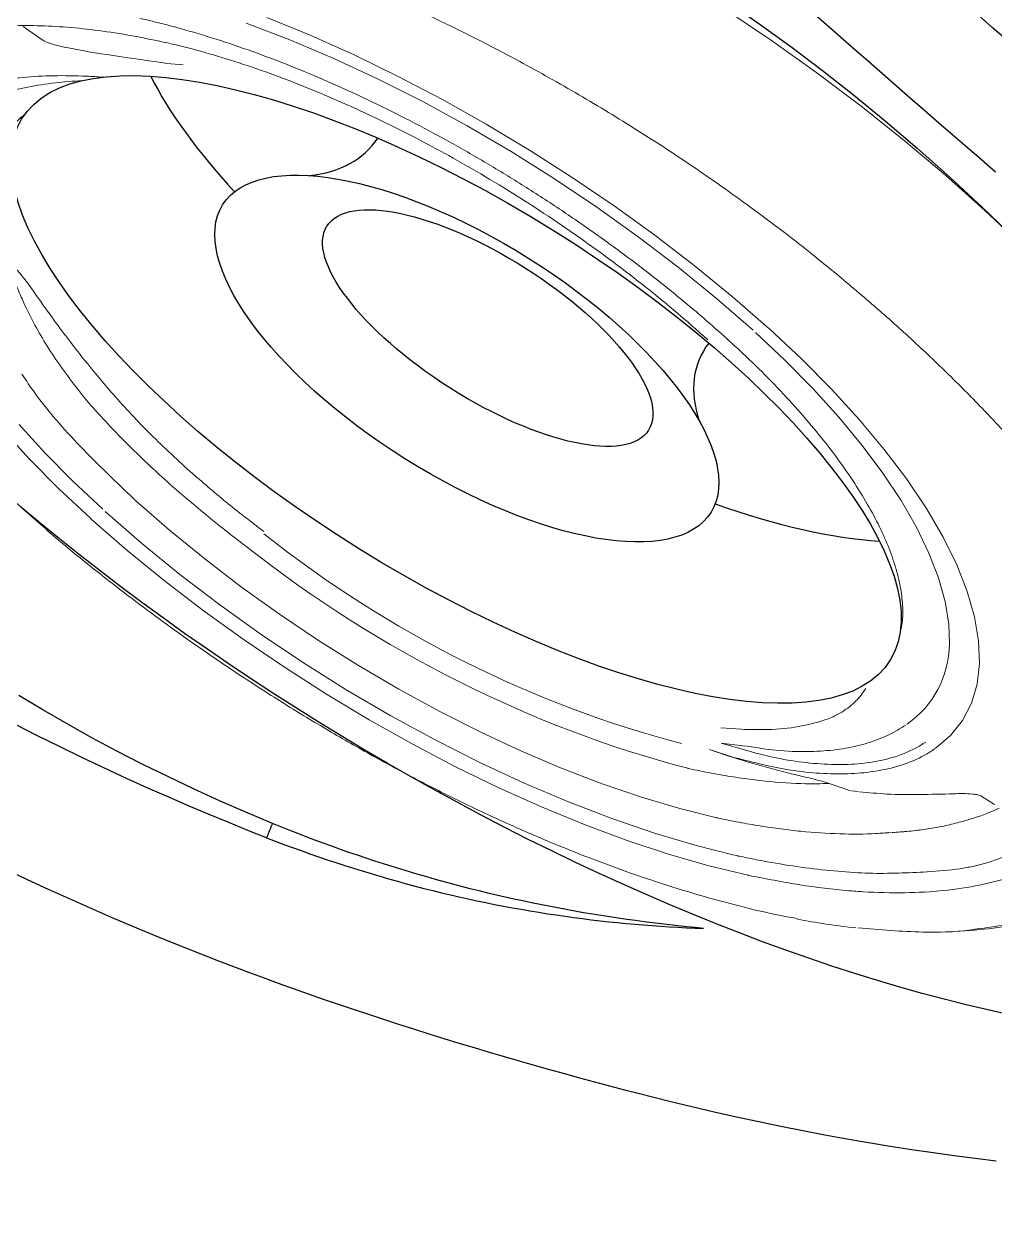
# Model space of a CAD drawing. Extents: x 938 to 1038, y 781 to 934.
# Drawn here: x 1014.868 to 1017.599, y 871.967 to 875.376 of the extents above; entities that cross this region are included whole.
import ezdxf

# ---------------------------------------------------------------- set-up
doc = ezdxf.new("R2010")
doc.units = 0
doc.header["$MEASUREMENT"] = 0
doc.linetypes.add('SLD-Solid', pattern=[0])
doc.layers.add('1', color=4, linetype='Continuous')
doc.layers.add('CL', color=8, linetype='Continuous')

# ---------------------------------------------------------------- blocks, each defined once
blk = doc.blocks.new('JET-HSS-Standard')
at = {"layer": '1', "color": 3, "linetype": 'SLD-Solid', "lineweight": 15}
for p, q in [((1.4788, 1.9223), (1.4794, 1.8797)), ((1.2201, 1.6987), (1.2739, 1.714)), ((1.2739, 1.714), (1.328, 1.7188)), ((1.328, 1.7188), (1.3821, 1.7129)), ((1.3821, 1.7129), (1.4358, 1.6966)), ((1.1149, 1.637), (1.167, 1.673)), ((1.167, 1.673), (1.2201, 1.6987)), ((1.0641, 1.591), (1.1149, 1.637)), ((1.0149, 1.5351), (1.0641, 1.591)), ((1.12, 1.5408), (1.1662, 1.5723)), ((1.6628, 1.5621), (1.6547, 1.5791)), ((0.9676, 1.4699), (1.0149, 1.5351)), ((1.0723, 1.4983), (1.12, 1.5408)), ((1.6645, 1.5601), (1.6797, 1.4977)), ((0.9226, 1.3956), (0.9676, 1.4699)), ((1.0262, 1.4468), (1.0723, 1.4983)), ((0.9818, 1.3863), (1.0262, 1.4468)), ((2.0563, 1.3372), (2.0197, 1.4445)), ((0.88, 1.3128), (0.9226, 1.3956)), ((0.9394, 1.3175), (0.9818, 1.3863)), ((1.9906, 1.3869), (1.994, 1.3774)), ((1.994, 1.3774), (2.0277, 1.2761)), ((2.0897, 1.2238), (2.0563, 1.3372)), ((0.8403, 1.2219), (0.88, 1.3128)), ((0.8994, 1.2406), (0.9394, 1.3175)), ((1.9304, 1.2834), (1.9299, 1.2849)), ((1.9646, 1.1815), (1.9304, 1.2834)), ((2.0277, 1.2761), (2.0613, 1.1587)), ((0.862, 1.1562), (0.8994, 1.2406)), ((1.7202, 1.2359), (1.7473, 1.1808)), ((0.8036, 1.1236), (0.8403, 1.2219)), ((1.7113, 1.1564), (1.6833, 1.2081)), ((1.7633, 1.2267), (1.7799, 1.1625)), ((2.1198, 1.1049), (2.0897, 1.2238)), ((1.9957, 1.0735), (1.9646, 1.1815)), ((0.1114, 1.1438), (0.084, 1.0007)), ((0.8273, 1.0647), (0.862, 1.1562)), ((2.0613, 1.1587), (2.0913, 1.0354)), ((0.7701, 1.0184), (0.8036, 1.1236)), ((2.1465, 0.9811), (2.1198, 1.1049)), ((0.7957, 0.9668), (0.8273, 1.0647)), ((2.0233, 0.9601), (1.9957, 1.0735)), ((2.0913, 1.0354), (2.1175, 0.9069)), ((0.084, 1.0007), (0.0602, 0.8537)), ((0.7401, 0.907), (0.7701, 1.0184)), ((0.7673, 0.8631), (0.7957, 0.9668)), ((2.0475, 0.8418), (2.0233, 0.9601)), ((2.1696, 0.8529), (2.1465, 0.9811)), ((0.7137, 0.79), (0.7401, 0.907)), ((2.1175, 0.9069), (2.1398, 0.774)), ((0.0602, 0.8537), (0.0403, 0.7032)), ((0.7423, 0.7541), (0.7673, 0.8631)), ((2.189, 0.721), (2.1696, 0.8529)), ((2.068, 0.7194), (2.0475, 0.8418)), ((0.6911, 0.6683), (0.7137, 0.79)), ((0.7208, 0.6406), (0.7423, 0.7541)), ((2.1398, 0.774), (2.158, 0.6373)), ((2.0847, 0.5936), (2.068, 0.7194)), ((2.2046, 0.5861), (2.189, 0.721)), ((0.0403, 0.7032), (0.0242, 0.5499)), ((0.6706, 0.5314), (0.6906, 0.6652)), ((0.6906, 0.6652), (0.6911, 0.6683)), ((0.6991, 0.497), (0.7193, 0.6319)), ((2.158, 0.6373), (2.172, 0.4976)), ((0.7792, 0.583), (0.7796, 0.5853)), ((2.0976, 0.465), (2.0847, 0.5936)), ((2.2164, 0.4488), (2.2046, 0.5861)), ((0.0242, 0.5499), (0.0121, 0.3943)), ((0.6545, 0.3945), (0.6706, 0.5314)), ((0.8102, 0.5365), (0.8107, 0.5389)), ((0.683, 0.3587), (0.6991, 0.497)), ((2.172, 0.4976), (2.1817, 0.3557)), ((2.1066, 0.3344), (2.0976, 0.465)), ((2.2242, 0.3098), (2.2164, 0.4488)), ((0.0121, 0.3943), (0.004, 0.2372)), ((0.6423, 0.2551), (0.6545, 0.3945)), ((0.6711, 0.2178), (0.683, 0.3587)), ((2.1817, 0.3557), (2.1871, 0.2124)), ((2.1115, 0.2024), (2.1066, 0.3344)), ((2.228, 0.1698), (2.2242, 0.3098)), ((0.6341, 0.114), (0.6423, 0.2551)), ((0.004, 0.2372), (0, 0.0792)), ((0.6636, 0.0751), (0.6711, 0.2178)), ((2.1871, 0.2124), (2.1882, 0.0686)), ((2.1125, 0.07), (2.1115, 0.2024)), ((2.2279, 0.0295), (2.228, 0.1698)), ((0.6299, -0.0283), (0.6341, 0.114)), ((0.6603, -0.0685), (0.6636, 0.0751)), ((2.1095, -0.0623), (2.1125, 0.07)), ((2.1882, 0.0686), (2.185, -0.0751)), ((2.2238, -0.1105), (2.2279, 0.0295)), ((0.6298, -0.1709), (0.6299, -0.0283)), ((2.1024, -0.1936), (2.1095, -0.0623)), ((0.6614, -0.2124), (0.6603, -0.0685)), ((2.185, -0.0751), (2.1774, -0.2178)), ((2.2157, -0.2494), (2.2238, -0.1105)), ((0.6337, -0.3131), (0.6298, -0.1709)), ((2.0914, -0.3233), (2.1024, -0.1936)), ((0.6668, -0.3557), (0.6614, -0.2124)), ((2.1774, -0.2178), (2.1655, -0.3587)), ((2.2037, -0.3865), (2.2157, -0.2494)), ((0.6416, -0.4544), (0.6337, -0.3131)), ((2.0765, -0.4505), (2.0914, -0.3233)), ((0.6766, -0.4976), (0.6668, -0.3557)), ((2.1655, -0.3587), (2.1495, -0.497)), ((2.1878, -0.5213), (2.2037, -0.3865)), ((0.6536, -0.5939), (0.6416, -0.4544)), ((2.0578, -0.5747), (2.0765, -0.4505)), ((0.6906, -0.6372), (0.6766, -0.4976)), ((2.1495, -0.497), (2.1292, -0.6319)), ((2.1682, -0.6529), (2.1878, -0.5213)), ((2.057, -0.5794), (2.0574, -0.5769)), ((2.0574, -0.577), (2.0578, -0.5747)), ((0.6694, -0.731), (0.6536, -0.5939)), ((0.7088, -0.7739), (0.6906, -0.6372)), ((2.1278, -0.6406), (2.1063, -0.7541)), ((2.1455, -0.7754), (2.1677, -0.656)), ((2.1677, -0.656), (2.1682, -0.6529)), ((0.6891, -0.865), (0.6694, -0.731)), ((0.731, -0.9069), (0.7088, -0.7739)), ((2.1063, -0.7541), (2.0812, -0.8631)), ((2.1196, -0.8901), (2.1455, -0.7754)), ((0.7126, -0.9953), (0.6891, -0.865)), ((2.0812, -0.8631), (2.0528, -0.9668)), ((0.7572, -1.0354), (0.731, -0.9069)), ((2.0902, -0.9994), (2.1196, -0.8901)), ((0.9521, -1.1219), (0.9728, -1.1625)), ((0.9255, -1.1982), (0.9249, -1.1968)), ((1.1057, -1.4973), (1.1028, -1.5598))]:
    blk.add_line(p, q, dxfattribs=at)
for centre, major_axis, ratio, start_param, end_param in [((1.3139, 1.0656), (0, 0.5489), 0.7, -0.280999, 0.394679), ((1.6813, 1.4932), (-0.00287, 0.00287), 1, -0.438797, -0.309864), ((0.2938, 0.1061), (0, 2.4608), 0.7, 4.571791, 5.14569), ((0.3464, 0.1109), (0, 2.3041), 0.7, 4.567646, 5.149835), ((1.1075, -1.5137), (0, 0.0167), 0.7, 0.155275, 0.272948)]:
    blk.add_ellipse(centre, major_axis=major_axis, ratio=ratio, start_param=start_param, end_param=end_param, dxfattribs=at)
at = {"layer": '1', "color": 3}
for centre, major_axis, ratio, start_param, end_param in [((1.309, 0.0167), (-0.0138, 1.4397), 0.364496, 3.146563, 9.429748), ((0.7472, 0.0526), (-0.0138, 1.4397), 0.364496, -1.024668, -0.591327), ((1.2194, -0.0045), (-0.004, 0.812), 0.408212, 3.144742, 9.427927), ((0.8364, 0.9351), (0, 0.3899), 0.7, 3.068739, 3.858971), ((1.1154, -0.0009), (-0.001, 0.5359), 0.371973, 3.142644, 9.425829), ((0.8288, -0.9687), (0, 0.4195), 0.7, -0.725267, -0.007908), ((0.7472, 0.0526), (-0.0138, 1.4397), 0.364496, 3.679416, 4.068187)]:
    blk.add_ellipse(centre, major_axis=major_axis, ratio=ratio, start_param=start_param, end_param=end_param, dxfattribs=at)
at = {"layer": '1', "color": 3, "linetype": 'SLD-Solid', "lineweight": 15}
for points, knots in [([(1.8841, 1.9538), (1.8823, 1.9569), (1.8608, 1.9926), (1.8161, 2.0541), (1.7504, 2.1367), (1.6817, 2.2096), (1.611, 2.2733), (1.5386, 2.3277), (1.4649, 2.3725), (1.3902, 2.4082), (1.3148, 2.4336), (1.262, 2.4475), (1.2345, 2.4502), (1.2323, 2.4505)], [0, 0, 0, 0, 0.011075, 0.128358, 0.243715, 0.356861, 0.467679, 0.576202, 0.682584, 0.787058, 0.889908, 0.99144, 1, 1, 1, 1]), ([(1.2303, 2.2589), (1.2509, 2.27), (1.2922, 2.2922), (1.3559, 2.3075), (1.4197, 2.3106), (1.4836, 2.301), (1.5484, 2.2789), (1.6128, 2.2448), (1.6757, 2.1993), (1.7388, 2.143), (1.7794, 2.0943), (1.8004, 2.0691)], [0, 0, 0, 0, 0.113502, 0.227834, 0.336279, 0.444726, 0.555781, 0.666843, 0.775057, 0.88383, 1, 1, 1, 1]), ([(2.0193, 1.4456), (2.0012, 1.4915), (1.965, 1.5834), (1.9188, 1.6797), (1.8719, 1.7661), (1.8246, 1.8444), (1.7607, 1.9333), (1.6937, 2.0101), (1.614, 2.0839), (1.5205, 2.1462), (1.4131, 2.1903), (1.3395, 2.1954), (1.3027, 2.198)], [0, 0, 0, 0, 0.099686, 0.199319, 0.230421, 0.322801, 0.415179, 0.507539, 0.5999, 0.733139, 0.866784, 1, 1, 1, 1]), ([(1.3639, 2.0944), (1.3837, 2.0939), (1.4234, 2.0928), (1.4814, 2.0794), (1.5379, 2.0562), (1.5975, 2.0195), (1.6458, 1.978), (1.6954, 1.9256), (1.722, 1.8894), (1.7408, 1.8639)], [0, 0, 0, 0, 0.144102, 0.288177, 0.431944, 0.575712, 0.757525, 0.828809, 1, 1, 1, 1]), ([(1.8004, 2.0691), (1.8053, 2.0636), (1.8367, 2.0283), (1.8979, 1.9376), (1.9495, 1.8395), (1.9783, 1.7847)], [0, 0, 0, 0, 0.076495, 0.484239, 1, 1, 1, 1]), ([(0.4605, 0.7532), (0.4672, 0.8031), (0.4806, 0.9028), (0.5053, 1.0485), (0.5336, 1.1906), (0.568, 1.3387), (0.6093, 1.4896), (0.6586, 1.642), (0.7132, 1.7839), (0.7732, 1.9168), (0.8169, 1.9936), (0.8392, 2.0326)], [0, 0, 0, 0, 0.095674, 0.191347, 0.288728, 0.386109, 0.50594, 0.625771, 0.749064, 0.872357, 1, 1, 1, 1]), ([(1.7007, 1.7208), (1.7006, 1.7209), (1.6959, 1.7276), (1.6887, 1.7375), (1.6766, 1.7535), (1.6595, 1.7754), (1.6343, 1.8053), (1.603, 1.8386), (1.5599, 1.8799), (1.519, 1.913), (1.4883, 1.9336), (1.4809, 1.9384)], [0, 0, 0, 0, 0.000714, 0.073392, 0.109721, 0.182421, 0.327724, 0.473063, 0.618482, 0.909311, 1, 1, 1, 1]), ([(1.6532, 1.5821), (1.6414, 1.6053), (1.6154, 1.6564), (1.5691, 1.7294), (1.5248, 1.7952), (1.4944, 1.8396), (1.4824, 1.8645), (1.4799, 1.8728), (1.479, 1.8771), (1.4789, 1.8792), (1.4789, 1.8802)], [0, 0, 0, 0, 0.235356, 0.518357, 0.801279, 0.944189, 0.976328, 0.9876, 0.993788, 1, 1, 1, 1]), ([(1.741, 1.8637), (1.7718, 1.8203), (1.8181, 1.7552), (1.8749, 1.6521), (1.9157, 1.5697), (1.9479, 1.4963), (1.9717, 1.4374), (1.9827, 1.4081), (1.9878, 1.3946)], [0, 0, 0, 0, 0.337008, 0.50583, 0.674678, 0.843513, 0.927915, 1, 1, 1, 1]), ([(2.0493, 1.6273), (2.039, 1.6527), (2.0172, 1.706), (1.9937, 1.7545), (1.9813, 1.78)], [0, 0, 0, 0, 0.475493, 1, 1, 1, 1]), ([(1.9299, 1.2849), (1.9226, 1.3043), (1.9079, 1.3431), (1.8846, 1.3988), (1.8605, 1.4524), (1.8272, 1.5209), (1.7833, 1.6006), (1.7384, 1.6703), (1.7108, 1.7072), (1.7026, 1.7182)], [0, 0, 0, 0, 0.112765, 0.225721, 0.338638, 0.45164, 0.677601, 0.903593, 1, 1, 1, 1]), ([(1.4371, 1.6961), (1.4397, 1.695), (1.4474, 1.6917), (1.4603, 1.6856), (1.4908, 1.6691), (1.5351, 1.637), (1.5877, 1.5831), (1.6341, 1.5207), (1.6744, 1.4531), (1.7201, 1.3589), (1.7465, 1.2779), (1.7633, 1.2267)], [0, 0, 0, 0, 0.0187738, 0.0563476, 0.0938864, 0.2442892, 0.3947292, 0.5226703, 0.6514061, 0.779526, 1, 1, 1, 1]), ([(1.7473, 1.1808), (1.732, 1.2333), (1.7078, 1.3165), (1.6649, 1.4137), (1.6265, 1.4841), (1.5818, 1.5483), (1.5307, 1.6041), (1.4875, 1.6368), (1.4577, 1.6537), (1.4451, 1.6596), (1.4375, 1.6633), (1.4349, 1.6642), (1.4349, 1.6642)], [0, 0, 0, 0, 0.218908, 0.346758, 0.475158, 0.603561, 0.754596, 0.905669, 0.943396, 0.981121, 0.999998, 1, 1, 1, 1]), ([(2.2614, -0.7442), (2.2624, -0.7374), (2.2703, -0.6854), (2.2817, -0.5855), (2.2954, -0.4448), (2.3054, -0.3019), (2.3119, -0.1578), (2.3148, -0.0132), (2.3141, 0.1313), (2.3098, 0.2748), (2.3019, 0.4167), (2.2904, 0.5563), (2.2755, 0.6929), (2.2571, 0.8265), (2.2353, 0.9571), (2.2102, 1.0848), (2.1816, 1.2092), (2.1497, 1.3298), (2.1146, 1.4456), (2.0809, 1.545), (2.0577, 1.603), (2.0483, 1.6264)], [0, 0, 0, 0, 0.008425, 0.064388, 0.120568, 0.17691, 0.233345, 0.289786, 0.346148, 0.402364, 0.458374, 0.514135, 0.569591, 0.624664, 0.679957, 0.735663, 0.791743, 0.848146, 0.904805, 0.961644, 1, 1, 1, 1]), ([(1.4238, 1.5916), (1.4238, 1.5916), (1.4325, 1.5879), (1.4497, 1.5797), (1.4837, 1.5603), (1.5165, 1.5361), (1.5562, 1.5002), (1.5943, 1.4585), (1.6386, 1.3972), (1.6814, 1.3245), (1.7072, 1.2655), (1.7202, 1.2359)], [0, 0, 0, 0, 0.000031, 0.074497, 0.14897, 0.298004, 0.372488, 0.521558, 0.670669, 0.835334, 1, 1, 1, 1]), ([(1.7799, 1.1625), (1.7707, 1.1997), (1.7524, 1.2742), (1.7246, 1.36), (1.7025, 1.4255), (1.6894, 1.4619), (1.6818, 1.4883), (1.6793, 1.4973)], [0, 0, 0, 0, 0.334114, 0.669312, 0.80065, 0.932519, 1, 1, 1, 1]), ([(1.6797, 1.4977), (1.6917, 1.4796), (1.7232, 1.4318), (1.7618, 1.361), (1.7921, 1.2979), (1.8131, 1.2511), (1.8293, 1.2124), (1.8449, 1.1723), (1.8526, 1.1521), (1.8563, 1.1416), (1.8563, 1.1416)], [0, 0, 0, 0, 0.182479, 0.479936, 0.628519, 0.702783, 0.8514, 0.925684, 0.999996, 1, 1, 1, 1]), ([(0.7794, 0.5856), (0.7819, 0.6), (0.7903, 0.6487), (0.8069, 0.729), (0.8302, 0.8244), (0.8563, 0.9146), (0.8851, 0.9993), (0.9163, 1.0779), (0.9496, 1.15), (0.9849, 1.2151), (1.0219, 1.2729), (1.0603, 1.3232), (1.0998, 1.3657), (1.1404, 1.3999), (1.1753, 1.4232), (1.1967, 1.4318), (1.2042, 1.4348)], [0, 0, 0, 0, 0.032536, 0.10973, 0.186868, 0.263931, 0.340915, 0.417824, 0.494672, 0.571492, 0.648319, 0.725227, 0.802333, 0.879798, 0.95782, 1, 1, 1, 1]), ([(1.5436, 1.3849), (1.5328, 1.3934), (1.5149, 1.4072), (1.4818, 1.4251), (1.452, 1.4355), (1.4215, 1.4405), (1.4061, 1.4407), (1.3984, 1.4408)], [0, 0, 0, 0, 0.2370068, 0.3895674, 0.6949044, 0.847454, 1, 1, 1, 1]), ([(2.0197, 1.4445), (2.0196, 1.4448), (2.0195, 1.4452), (2.0193, 1.4455), (2.0193, 1.4456)], [0, 0, 0, 0, 0.8356, 1, 1, 1, 1]), ([(1.6833, 1.2081), (1.6723, 1.2264), (1.6443, 1.2728), (1.5975, 1.3349), (1.5617, 1.3682), (1.5436, 1.3849)], [0, 0, 0, 0, 0.243936, 0.619578, 1, 1, 1, 1]), ([(1.9879, 1.394), (1.9882, 1.3932), (1.9886, 1.3919), (1.9895, 1.3896), (1.9901, 1.388), (1.9906, 1.3869)], [0, 0, 0, 0, 0.339988, 0.524939, 1, 1, 1, 1]), ([(1.93, 1.2833), (1.93, 1.2833), (1.9302, 1.2827), (1.9304, 1.2821), (1.9306, 1.2815)], [0, 0, 0, 0, 0.00172, 1, 1, 1, 1]), ([(1.8563, 1.1417), (1.8563, 1.1416), (1.8566, 1.1409), (1.8569, 1.1401), (1.8571, 1.1393)], [0, 0, 0, 0, 0.029714, 1, 1, 1, 1]), ([(0.7233, -1.6362), (0.7158, -1.6184), (0.6892, -1.5552), (0.6464, -1.4394), (0.5972, -1.2834), (0.553, -1.1162), (0.5168, -0.9504), (0.488, -0.7903), (0.4654, -0.6368), (0.4471, -0.479), (0.4324, -0.3082), (0.4226, -0.1257), (0.4187, 0.0694), (0.4216, 0.266), (0.4308, 0.4467), (0.4438, 0.6094), (0.455, 0.7052), (0.4605, 0.7532)], [0, 0, 0, 0, 0.029367, 0.103767, 0.178168, 0.254729, 0.331291, 0.393306, 0.455321, 0.518568, 0.581815, 0.656275, 0.730735, 0.807359, 0.883982, 0.94187, 1, 1, 1, 1]), ([(0.9071, -1.2951), (0.9024, -1.2821), (0.8868, -1.2383), (0.862, -1.1596), (0.8339, -1.0574), (0.8087, -0.9503), (0.7865, -0.839), (0.7675, -0.7239), (0.7518, -0.6057), (0.7394, -0.4849), (0.7304, -0.3622), (0.7249, -0.2382), (0.7229, -0.1135), (0.7244, 0.0113), (0.7294, 0.1354), (0.7378, 0.2584), (0.7498, 0.3794), (0.7636, 0.488), (0.7744, 0.5549), (0.7789, 0.5834)], [0, 0, 0, 0, 0.026275, 0.087966, 0.149698, 0.211464, 0.273267, 0.335105, 0.396973, 0.458867, 0.520782, 0.582712, 0.644652, 0.706595, 0.768535, 0.830464, 0.892377, 0.954267, 1, 1, 1, 1]), ([(0.9251, -1.197), (0.9206, -1.1843), (0.9057, -1.142), (0.8821, -1.066), (0.8555, -0.9672), (0.8319, -0.8637), (0.8113, -0.7559), (0.7939, -0.6446), (0.7798, -0.5303), (0.769, -0.4137), (0.7617, -0.2953), (0.7578, -0.1759), (0.7575, -0.0561), (0.7607, 0.0634), (0.7673, 0.182), (0.7774, 0.2991), (0.7907, 0.4119), (0.8023, 0.4905), (0.8092, 0.531), (0.8101, 0.5367)], [0, 0, 0, 0, 0.027554, 0.091746, 0.155986, 0.220267, 0.284591, 0.348954, 0.413352, 0.477778, 0.542227, 0.606691, 0.671163, 0.735636, 0.8001, 0.864548, 0.928972, 0.98997, 1, 1, 1, 1]), ([(1.9061, -0.4893), (1.9124, -0.4462), (1.9252, -0.3598), (1.933, -0.27), (1.9369, -0.2249)], [0, 0, 0, 0, 0.497728, 1, 1, 1, 1]), ([(1.9993, -0.2387), (1.9952, -0.2859), (1.987, -0.3807), (1.9736, -0.4719), (1.9668, -0.5178)], [0, 0, 0, 0, 0.4977301, 1, 1, 1, 1]), ([(1.8367, -0.7987), (1.8503, -0.7499), (1.8776, -0.6516), (1.8965, -0.5437), (1.9061, -0.4893)], [0, 0, 0, 0, 0.496249, 1, 1, 1, 1]), ([(1.9668, -0.5178), (1.9569, -0.5745), (1.9369, -0.6888), (1.9081, -0.7928), (1.8935, -0.8452)], [0, 0, 0, 0, 0.496228, 1, 1, 1, 1]), ([(1.9295, -1.0368), (1.9382, -1.017), (1.9704, -0.944), (2.015, -0.7912), (2.0427, -0.6499), (2.0566, -0.5793)], [0, 0, 0, 0, 0.157416, 0.578708, 1, 1, 1, 1]), ([(1.8253, -2.0335), (1.8407, -2.0109), (1.874, -1.9621), (1.922, -1.8785), (1.9699, -1.7849), (2.015, -1.6846), (2.0576, -1.5778), (2.0974, -1.4647), (2.1343, -1.3458), (2.1681, -1.2214), (2.1988, -1.0923), (2.2259, -0.9587), (2.2465, -0.8422), (2.2566, -0.7694), (2.2602, -0.7434)], [0, 0, 0, 0, 0.074591, 0.161112, 0.246996, 0.333324, 0.42023, 0.507675, 0.595605, 0.683955, 0.772643, 0.861576, 0.950652, 1, 1, 1, 1]), ([(1.6899, -1.2251), (1.6899, -1.2251), (1.6887, -1.223), (1.6879, -1.2162), (1.6908, -1.2008), (1.7002, -1.1727), (1.7202, -1.1228), (1.7555, -1.0364), (1.7973, -0.9255), (1.8251, -0.8361), (1.8367, -0.7987)], [0, 0, 0, 0, 0.0002, 0.025236, 0.067323, 0.141073, 0.266748, 0.470502, 0.778091, 1, 1, 1, 1]), ([(1.8935, -0.8452), (1.8806, -0.8816), (1.8502, -0.9678), (1.8014, -1.0687), (1.7569, -1.1426), (1.7284, -1.1826), (1.7121, -1.204), (1.703, -1.2152), (1.6995, -1.2201), (1.6983, -1.2218)], [0, 0, 0, 0, 0.230758, 0.545346, 0.74943, 0.872578, 0.942678, 0.980397, 1, 1, 1, 1]), ([(0.9728, -1.1625), (0.9889, -1.1984), (1.025, -1.2784), (1.068, -1.3739), (1.0951, -1.4453), (1.105, -1.4787), (1.1055, -1.4935), (1.1057, -1.4973)], [0, 0, 0, 0, 0.322327, 0.718503, 0.892265, 0.972127, 1, 1, 1, 1]), ([(1.1267, -1.5978), (1.1238, -1.5939), (1.106, -1.5703), (1.0745, -1.5195), (1.0329, -1.4459), (0.9931, -1.3643), (0.9572, -1.2822), (0.9354, -1.2241), (0.9257, -1.198)], [0, 0, 0, 0, 0.039608, 0.239952, 0.439301, 0.636256, 0.836536, 1, 1, 1, 1]), ([(1.1022, -1.2933), (1.1096, -1.307), (1.1329, -1.349), (1.1732, -1.4137), (1.2234, -1.4841), (1.2777, -1.5483), (1.3358, -1.6041), (1.3821, -1.6368), (1.4129, -1.6537), (1.4257, -1.6597), (1.4334, -1.6632), (1.4359, -1.6642), (1.4359, -1.6642)], [0.1589519, 0.1589519, 0.1589519, 0.1589519, 0.2189082, 0.346758, 0.4751575, 0.6035615, 0.754596, 0.905669, 0.9433962, 0.9811215, 0.9999977, 1, 1, 1, 1]), ([(1.4248, -1.5916), (1.4248, -1.5916), (1.416, -1.5878), (1.3984, -1.5797), (1.3632, -1.5602), (1.3278, -1.5361), (1.2837, -1.5002), (1.2398, -1.4585), (1.1895, -1.4014), (1.1572, -1.359), (1.1422, -1.3376)], [0, 0, 0, 0, 0.0000306, 0.0744962, 0.1489695, 0.2980039, 0.3724874, 0.5215575, 0.6706687, 0.804032, 0.804032, 0.804032, 0.804032]), ([(1.3662, -1.4372), (1.3511, -1.4342), (1.332, -1.4304), (1.3127, -1.4241), (1.3086, -1.4226)], [0, 0, 0, 0, 0.3572691, 0.4544643, 0.4544643, 0.4544643, 0.4544643]), ([(1.563, -2.2589), (1.5393, -2.27), (1.4915, -2.2922), (1.4215, -2.3075), (1.353, -2.3106), (1.2862, -2.301), (1.2202, -2.2789), (1.1555, -2.2448), (1.0928, -2.1995), (1.0258, -2.1376), (0.9545, -2.0548), (0.8716, -1.9346), (0.8008, -1.8064), (0.7499, -1.6976), (0.7294, -1.6502), (0.7233, -1.6362)], [0, 0, 0, 0, 0.075379, 0.151309, 0.223329, 0.29535, 0.369104, 0.442862, 0.514729, 0.586967, 0.682119, 0.778071, 0.907999, 0.972873, 1, 1, 1, 1])]:
    blk.add_open_spline(points, degree=3, knots=knots, dxfattribs=at)
blk = doc.blocks.new('VISTA')
at = {"layer": '1', "color": 3, "linetype": 'Continuous'}
for points in [[(79.7634, 73.0246), (79.7029, 73.0379), (79.6418, 73.0524), (79.5801, 73.068), (79.5178, 73.0846), (79.455, 73.1023), (79.3917, 73.121), (79.3279, 73.1407), (79.2637, 73.1615), (79.1991, 73.1833), (79.1342, 73.2061), (79.069, 73.2299), (79.0034, 73.2547), (78.9377, 73.2805), (78.8718, 73.3071), (78.8057, 73.3347), (78.7395, 73.3633), (78.6732, 73.3927), (78.6068, 73.423), (78.5404, 73.4541), (78.474, 73.4861), (78.4077, 73.5189), (78.3414, 73.5525), (78.2753, 73.5869), (78.2093, 73.6221), (78.1434, 73.6581), (78.0779, 73.6947), (78.0125, 73.7321), (77.9475, 73.7702), (77.8827, 73.809), (77.8183, 73.8484), (77.7544, 73.8885), (77.6908, 73.9293), (77.6278, 73.9705), (77.5653, 74.0124), (77.5035, 74.0547), (77.4423, 74.0975), (77.3818, 74.1408), (77.3219, 74.1845), (77.2628, 74.2287), (77.2045, 74.2732), (77.147, 74.318), (77.0903, 74.3632), (77.0345, 74.4087), (76.9795, 74.4545)], [(77.673, 73.5225), (77.6204, 73.5432), (77.5665, 73.5649), (77.5114, 73.5877), (77.4551, 73.6114), (77.3975, 73.6363), (77.3386, 73.6623), (77.2785, 73.6895), (77.2173, 73.7178), (77.1552, 73.7473), (77.0922, 73.7779), (77.0286, 73.8095), (76.9644, 73.8423)], [(78.9886, 75.8622), (79.0689, 75.806), (79.152, 75.7456), (79.2373, 75.6811), (79.3247, 75.6124), (79.4137, 75.5396), (79.5042, 75.4626), (79.5956, 75.3814), (79.6878, 75.296), (79.7805, 75.2065)], [(77.6893, 73.5628), (77.6148, 73.5941), (77.5409, 73.6264), (77.4676, 73.6598), (77.3949, 73.6943), (77.323, 73.7298), (77.2519, 73.7664), (77.1816, 73.8039), (77.1121, 73.8425), (77.0436, 73.882), (76.9761, 73.9224)], [(76.9411, 73.433), (76.9995, 73.4052), (77.0581, 73.3779), (77.1171, 73.3511), (77.1764, 73.3248), (77.236, 73.2988), (77.2961, 73.2733), (77.3564, 73.2482), (77.4169, 73.2236), (77.5379, 73.1761)], [(79.7529, 75.7691), (79.7151, 75.8025), (79.6775, 75.8358)], [(79.21, 75.8445), (79.249, 75.8101), (79.2881, 75.7758), (79.3273, 75.7414), (79.3667, 75.7069), (79.4061, 75.6724), (79.4456, 75.6379), (79.4853, 75.6033), (79.525, 75.5688), (79.5647, 75.5342), (79.6046, 75.4996), (79.6445, 75.465), (79.6844, 75.4304), (79.7244, 75.3958)], [(77.6893, 73.5628), (77.6885, 73.5608), (77.6877, 73.5588), (77.6869, 73.5568), (77.6861, 73.5548), (77.6853, 73.5528), (77.6845, 73.5507), (77.6836, 73.5487), (77.6828, 73.5467), (77.682, 73.5447), (77.6812, 73.5427), (77.6804, 73.5407), (77.6796, 73.5386), (77.6788, 73.5366), (77.6779, 73.5346), (77.6771, 73.5326), (77.6763, 73.5306), (77.6755, 73.5285), (77.6747, 73.5265), (77.673, 73.5225)], [(78.9024, 73.2674), (78.8787, 73.2696), (78.8551, 73.272), (78.8312, 73.2745), (78.8073, 73.2772), (78.7834, 73.28), (78.7594, 73.283), (78.7353, 73.2861), (78.7112, 73.2893), (78.687, 73.2927), (78.6628, 73.2962), (78.6385, 73.2998), (78.6141, 73.3036), (78.5898, 73.3076), (78.5653, 73.3116), (78.5409, 73.3159), (78.5164, 73.3202), (78.4919, 73.3248), (78.4674, 73.3295), (78.4428, 73.3343), (78.4182, 73.3393), (78.3937, 73.3445), (78.3691, 73.3499), (78.3445, 73.3554), (78.32, 73.361), (78.2954, 73.3668), (78.2708, 73.3728), (78.2463, 73.379), (78.2217, 73.3853), (78.1972, 73.3917), (78.1727, 73.3983), (78.1482, 73.4051), (78.1237, 73.4121), (78.0993, 73.4191), (78.0748, 73.4264), (78.0504, 73.4338), (78.0261, 73.4413), (78.0017, 73.449), (77.9774, 73.4569), (77.9532, 73.4649), (77.9289, 73.4731), (77.9047, 73.4814), (77.8806, 73.4898), (77.8565, 73.4984), (77.8324, 73.5072), (77.8085, 73.5161), (77.7845, 73.5252), (77.7606, 73.5344), (77.7368, 73.5437), (77.6893, 73.5628)], [(77.673, 73.5225), (77.6972, 73.5131), (77.7215, 73.5039), (77.7458, 73.4949), (77.7702, 73.4861), (77.7946, 73.4774), (77.8191, 73.4689), (77.8436, 73.4605), (77.8682, 73.4524), (77.8928, 73.4444), (77.9175, 73.4365), (77.9422, 73.4289), (77.9669, 73.4214), (77.9916, 73.414), (78.0164, 73.4069), (78.0412, 73.3999), (78.0661, 73.3931), (78.0909, 73.3865), (78.1158, 73.3801), (78.1406, 73.3738), (78.1655, 73.3677), (78.1904, 73.3618), (78.2153, 73.3561), (78.2402, 73.3505), (78.265, 73.3452), (78.2899, 73.34), (78.3148, 73.335), (78.3396, 73.3302), (78.3644, 73.3255), (78.3892, 73.3211), (78.414, 73.3168), (78.4388, 73.3127), (78.4635, 73.3088), (78.4883, 73.3051), (78.5129, 73.3015), (78.5376, 73.2981), (78.5622, 73.2949), (78.5868, 73.2919), (78.6114, 73.289), (78.6359, 73.2863), (78.6604, 73.2838), (78.6848, 73.2814), (78.7092, 73.2792), (78.7335, 73.2772), (78.7578, 73.2753), (78.7821, 73.2736), (78.8063, 73.272), (78.8304, 73.2706), (78.8545, 73.2694), (78.9024, 73.2674)], [(77.5379, 73.1761), (77.5798, 73.1602), (77.6217, 73.1444), (77.6637, 73.1289), (77.7058, 73.1135), (77.748, 73.0984), (77.7902, 73.0835), (77.8324, 73.0687), (77.8747, 73.0542), (77.9171, 73.0399), (77.9595, 73.0257), (78.0019, 73.0118), (78.0443, 72.998), (78.0868, 72.9844), (78.1292, 72.971), (78.1717, 72.9578), (78.2142, 72.9448), (78.2567, 72.932), (78.2991, 72.9193), (78.3416, 72.9069), (78.384, 72.8946), (78.4264, 72.8824), (78.4688, 72.8705), (78.5112, 72.8587), (78.5535, 72.8471), (78.5957, 72.8356), (78.638, 72.8244), (78.6802, 72.8134), (78.7223, 72.8026), (78.8065, 72.7816)], [(78.8065, 72.7816), (78.8696, 72.7662), (78.9326, 72.7514), (78.9954, 72.7372), (79.058, 72.7237), (79.1204, 72.7107), (79.1825, 72.6984), (79.2444, 72.6867), (79.306, 72.6756), (79.3672, 72.665), (79.4281, 72.655), (79.4886, 72.6456), (79.5487, 72.6368), (79.6083, 72.6285), (79.6674, 72.6207), (79.7261, 72.6135)]]:
    blk.add_lwpolyline(points, dxfattribs=at)
at = {"layer": '1', "color": 2}
blk.add_arc((69.3341, 60.3736), 12.5309, 355.57232, 87.34905, dxfattribs=at)
at = {"layer": 'CL', "rotation": 237.4787648031164}
blk.add_blockref('JET-HSS-Standard', (78.8959, 75.8964), dxfattribs=at)

msp = doc.modelspace()

# ---------------------------------------------------------------- block references
at = {"layer": '1'}
msp.add_blockref('VISTA', (937.8767, 799.5644), dxfattribs=at)

doc.saveas('drawing.dxf')
